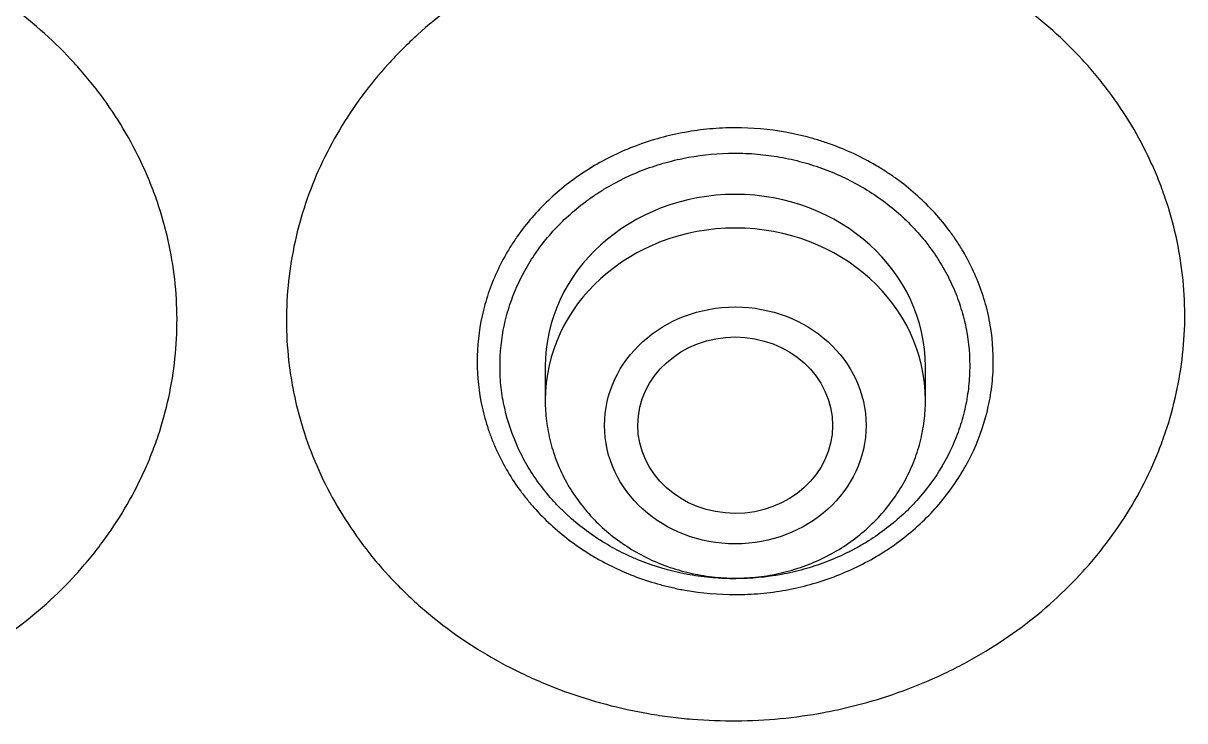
# Model space of a CAD drawing. Header units: millimetres. Extents: x 169 to 4368, y -1049 to 1924.
# Drawn here: x 458.834 to 460.086, y 1180.671 to 1181.424 of the extents above; entities that cross this region are included whole.
import ezdxf

# ---------------------------------------------------------------- set-up
doc = ezdxf.new("R2010")
doc.units = ezdxf.units.MM

msp = doc.modelspace()

# ---------------------------------------------------------------- linework, layer by layer
for p, q in [((459.3965, 1181.0535), (459.3965, 1181.0172)), ((459.8065, 1181.0172), (459.8065, 1181.0535))]:
    msp.add_line(p, q)
for centre in [(459.6015, 1181.0535), (459.6015, 1181.0172)]:
    msp.add_ellipse(centre, major_axis=(-0.205, 0), ratio=0.906308, start_param=3.141593, end_param=6.283185)
for centre, major_axis, ratio in [((459.6015, 1180.9901), (-0.141, 0), 0.906308), ((459.6014, 1180.9903), (-0.105, 0.0002), 0.90652)]:
    msp.add_ellipse(centre, major_axis=major_axis, ratio=ratio)
for points, knots in [([(458.9995, 1181.1049), (458.9996, 1181.0762), (458.9966, 1181.048), (458.9875, 1181.0063), (458.9837, 1180.9926), (458.9769, 1180.9721), (458.9744, 1180.9653), (458.9691, 1180.9518), (458.9662, 1180.9451), (458.9511, 1180.9123), (458.9363, 1180.8873), (458.9144, 1180.8578), (458.9099, 1180.852), (458.9005, 1180.8406), (458.8956, 1180.8349), (458.8804, 1180.8183), (458.8698, 1180.8078), (458.8364, 1180.7778), (458.812, 1180.7599), (458.779, 1180.7401), (458.7722, 1180.7363), (458.7586, 1180.729), (458.7517, 1180.7255), (458.7307, 1180.7155), (458.7022, 1180.7035), (458.6725, 1180.694), (458.6498, 1180.6879), (458.6421, 1180.686), (458.6267, 1180.6825), (458.6189, 1180.681), (458.5798, 1180.6741), (458.5484, 1180.6714), (458.501, 1180.6715), (458.4852, 1180.6723), (458.4614, 1180.6744), (458.4534, 1180.6753), (458.4377, 1180.6775), (458.4299, 1180.6787), (458.391, 1180.6857), (458.3608, 1180.694), (458.3241, 1180.7077), (458.3168, 1180.7106), (458.3024, 1180.7168), (458.2952, 1180.72), (458.2742, 1180.7302), (458.2606, 1180.7375), (458.2211, 1180.7612), (458.1966, 1180.7792), (458.1682, 1180.8046), (458.1627, 1180.8098), (458.152, 1180.8204), (458.1468, 1180.8258), (458.1317, 1180.8423), (458.1128, 1180.8651), (458.0965, 1180.8895), (458.0814, 1180.9147), (458.0745, 1180.9277), (458.0561, 1180.9673), (458.0468, 1180.9944), (458.039, 1181.0292), (458.0376, 1181.0362), (458.0352, 1181.0503), (458.0342, 1181.0575), (458.0317, 1181.0789), (458.0301, 1181.1075), (458.0315, 1181.136), (458.0338, 1181.1574), (458.0348, 1181.1646), (458.0371, 1181.1787), (458.0384, 1181.1857), (458.0461, 1181.2205), (458.0551, 1181.2476), (458.0733, 1181.287), (458.0801, 1181.3001), (458.095, 1181.3252), (458.1112, 1181.3495), (458.13, 1181.3722), (458.145, 1181.3886), (458.1501, 1181.394), (458.1608, 1181.4045), (458.1663, 1181.4097), (458.1945, 1181.435), (458.2189, 1181.4529), (458.2582, 1181.4764), (458.2717, 1181.4836), (458.2927, 1181.4937), (458.2999, 1181.4969), (458.3143, 1181.503), (458.3216, 1181.5058), (458.3582, 1181.5193), (458.3883, 1181.5274), (458.4271, 1181.5343), (458.435, 1181.5355), (458.4507, 1181.5375), (458.4586, 1181.5384), (458.4824, 1181.5404), (458.4983, 1181.541), (458.5456, 1181.5409), (458.5771, 1181.538), (458.6162, 1181.5309), (458.624, 1181.5293), (458.6395, 1181.5258), (458.6471, 1181.5239), (458.6699, 1181.5176), (458.6996, 1181.508), (458.7282, 1181.4958), (458.7492, 1181.4857), (458.7561, 1181.4821), (458.7698, 1181.4747), (458.7766, 1181.4709), (458.8098, 1181.4509), (458.8342, 1181.4329), (458.8678, 1181.4027), (458.8785, 1181.3921), (458.8937, 1181.3755), (458.8987, 1181.3698), (458.9082, 1181.3583), (458.9128, 1181.3525), (458.9348, 1181.3229), (458.9498, 1181.2979), (458.9651, 1181.2649), (458.968, 1181.2583), (458.9734, 1181.2447), (458.976, 1181.2379), (458.983, 1181.2174), (458.9868, 1181.2036), (458.9962, 1181.1619), (458.9994, 1181.1337), (458.9995, 1181.1049)], [0, 0, 0, 0, 0.03125, 0.03125, 0.046875, 0.046875, 0.054687, 0.054687, 0.0625, 0.0625, 0.09375, 0.09375, 0.101562, 0.101562, 0.109375, 0.109375, 0.125, 0.125, 0.15625, 0.15625, 0.164062, 0.164062, 0.171875, 0.171875, 0.1875, 0.203125, 0.203125, 0.210937, 0.210937, 0.21875, 0.21875, 0.25, 0.25, 0.265625, 0.265625, 0.273437, 0.273437, 0.28125, 0.28125, 0.3125, 0.3125, 0.320312, 0.320312, 0.328125, 0.328125, 0.34375, 0.34375, 0.375, 0.375, 0.382812, 0.382812, 0.390625, 0.390625, 0.40625, 0.421875, 0.421875, 0.4375, 0.4375, 0.46875, 0.46875, 0.476562, 0.476562, 0.484375, 0.484375, 0.5, 0.515625, 0.515625, 0.523437, 0.523437, 0.53125, 0.53125, 0.5625, 0.5625, 0.578125, 0.578125, 0.59375, 0.609375, 0.609375, 0.617187, 0.617187, 0.625, 0.625, 0.65625, 0.65625, 0.671875, 0.671875, 0.679687, 0.679687, 0.6875, 0.6875, 0.71875, 0.71875, 0.726562, 0.726562, 0.734375, 0.734375, 0.75, 0.75, 0.78125, 0.78125, 0.789062, 0.789062, 0.796875, 0.796875, 0.8125, 0.828125, 0.828125, 0.835937, 0.835937, 0.84375, 0.84375, 0.875, 0.875, 0.890625, 0.890625, 0.898437, 0.898437, 0.90625, 0.90625, 0.9375, 0.9375, 0.945312, 0.945312, 0.953125, 0.953125, 0.96875, 0.96875, 1, 1, 1, 1]), ([(460.0862, 1181.1094), (460.0862, 1181.0806), (460.0831, 1181.0524), (460.0739, 1181.0106), (460.0701, 1180.9968), (460.0632, 1180.9763), (460.0607, 1180.9695), (460.0554, 1180.9559), (460.0525, 1180.9492), (460.0374, 1180.9162), (460.0225, 1180.8912), (460.0006, 1180.8615), (459.9961, 1180.8557), (459.9866, 1180.8441), (459.9817, 1180.8384), (459.9665, 1180.8217), (459.9559, 1180.8111), (459.9224, 1180.7808), (459.8981, 1180.7627), (459.865, 1180.7426), (459.8582, 1180.7387), (459.8446, 1180.7313), (459.8377, 1180.7277), (459.8167, 1180.7175), (459.7882, 1180.7052), (459.7585, 1180.6955), (459.7358, 1180.6891), (459.7281, 1180.6872), (459.7127, 1180.6836), (459.7048, 1180.6819), (459.6658, 1180.6747), (459.6344, 1180.6717), (459.587, 1180.6714), (459.5712, 1180.672), (459.5473, 1180.6739), (459.5394, 1180.6747), (459.5236, 1180.6767), (459.5158, 1180.6779), (459.477, 1180.6846), (459.4468, 1180.6926), (459.4101, 1180.7059), (459.4028, 1180.7088), (459.3884, 1180.7148), (459.3812, 1180.718), (459.3602, 1180.7279), (459.3466, 1180.7351), (459.3072, 1180.7585), (459.2826, 1180.7763), (459.2543, 1180.8014), (459.2488, 1180.8066), (459.2381, 1180.8171), (459.2329, 1180.8224), (459.2178, 1180.8388), (459.199, 1180.8614), (459.1827, 1180.8856), (459.1676, 1180.9107), (459.1607, 1180.9237), (459.1424, 1180.9631), (459.1332, 1180.9901), (459.1254, 1181.0249), (459.124, 1181.0319), (459.1217, 1181.046), (459.1207, 1181.0531), (459.1183, 1181.0745), (459.1167, 1181.1031), (459.1182, 1181.1316), (459.1213, 1181.1602), (459.1237, 1181.1744), (459.1329, 1181.2162), (459.142, 1181.2434), (459.1602, 1181.283), (459.1671, 1181.2961), (459.182, 1181.3213), (459.1983, 1181.3457), (459.2171, 1181.3686), (459.2321, 1181.3852), (459.2373, 1181.3906), (459.2479, 1181.4012), (459.2534, 1181.4065), (459.2816, 1181.432), (459.3061, 1181.4501), (459.3454, 1181.474), (459.359, 1181.4813), (459.38, 1181.4916), (459.3871, 1181.4949), (459.4016, 1181.5011), (459.4088, 1181.504), (459.4454, 1181.5178), (459.4756, 1181.5262), (459.5144, 1181.5334), (459.5222, 1181.5347), (459.538, 1181.5369), (459.5459, 1181.5378), (459.5697, 1181.5401), (459.5856, 1181.5409), (459.6329, 1181.5412), (459.6644, 1181.5386), (459.7035, 1181.5319), (459.7113, 1181.5304), (459.7267, 1181.527), (459.7344, 1181.5251), (459.7571, 1181.5191), (459.7869, 1181.5097), (459.8155, 1181.4978), (459.8365, 1181.4879), (459.8434, 1181.4844), (459.8571, 1181.4771), (459.8638, 1181.4733), (459.897, 1181.4537), (459.9214, 1181.4358), (459.955, 1181.406), (459.9656, 1181.3955), (459.9809, 1181.379), (459.9858, 1181.3733), (459.9953, 1181.3619), (459.9999, 1181.3561), (460.0219, 1181.3267), (460.0368, 1181.3019), (460.052, 1181.269), (460.0549, 1181.2624), (460.0603, 1181.2489), (460.0628, 1181.2421), (460.0698, 1181.2217), (460.0736, 1181.2079), (460.0829, 1181.1663), (460.0861, 1181.1381), (460.0862, 1181.1094)], [0, 0, 0, 0, 0.03125, 0.03125, 0.046875, 0.046875, 0.054687, 0.054687, 0.0625, 0.0625, 0.09375, 0.09375, 0.101562, 0.101562, 0.109375, 0.109375, 0.125, 0.125, 0.15625, 0.15625, 0.164062, 0.164062, 0.171875, 0.171875, 0.1875, 0.203125, 0.203125, 0.210937, 0.210937, 0.21875, 0.21875, 0.25, 0.25, 0.265625, 0.265625, 0.273438, 0.273438, 0.28125, 0.28125, 0.3125, 0.3125, 0.320313, 0.320313, 0.328125, 0.328125, 0.34375, 0.34375, 0.375, 0.375, 0.382813, 0.382813, 0.390625, 0.390625, 0.40625, 0.421875, 0.421875, 0.4375, 0.4375, 0.46875, 0.46875, 0.476563, 0.476563, 0.484375, 0.484375, 0.5, 0.515625, 0.515625, 0.53125, 0.53125, 0.5625, 0.5625, 0.578125, 0.578125, 0.59375, 0.609375, 0.609375, 0.617188, 0.617188, 0.625, 0.625, 0.65625, 0.65625, 0.671875, 0.671875, 0.679688, 0.679688, 0.6875, 0.6875, 0.71875, 0.71875, 0.726563, 0.726563, 0.734375, 0.734375, 0.75, 0.75, 0.78125, 0.78125, 0.789063, 0.789063, 0.796875, 0.796875, 0.8125, 0.828125, 0.828125, 0.835938, 0.835938, 0.84375, 0.84375, 0.875, 0.875, 0.890625, 0.890625, 0.898438, 0.898438, 0.90625, 0.90625, 0.9375, 0.9375, 0.945313, 0.945313, 0.953125, 0.953125, 0.96875, 0.96875, 1, 1, 1, 1]), ([(459.3231, 1181.0589), (459.3231, 1181.0755), (459.3249, 1181.092), (459.3294, 1181.1123), (459.3304, 1181.1164), (459.3326, 1181.1244), (459.3338, 1181.1284), (459.3378, 1181.1402), (459.3439, 1181.1557), (459.3517, 1181.1705), (459.3581, 1181.1814), (459.3604, 1181.185), (459.3651, 1181.1922), (459.3676, 1181.1957), (459.3803, 1181.2129), (459.3918, 1181.2256), (459.4111, 1181.243), (459.4178, 1181.2486), (459.432, 1181.2591), (459.4394, 1181.264), (459.4621, 1181.2778), (459.478, 1181.2855), (459.5033, 1181.295), (459.512, 1181.2978), (459.5295, 1181.3026), (459.5471, 1181.3066), (459.565, 1181.3091), (459.5831, 1181.3107), (459.5923, 1181.3111), (459.6198, 1181.3111), (459.6379, 1181.3095), (459.6646, 1181.3048), (459.6734, 1181.3028), (459.6865, 1181.2992), (459.6909, 1181.2979), (459.6995, 1181.2951), (459.7038, 1181.2936), (459.7248, 1181.2857), (459.7408, 1181.278), (459.7597, 1181.2666), (459.7635, 1181.2642), (459.7708, 1181.2593), (459.7744, 1181.2568), (459.7851, 1181.2489), (459.7918, 1181.2433), (459.8111, 1181.226), (459.8226, 1181.2133), (459.8353, 1181.1961), (459.8378, 1181.1926), (459.8425, 1181.1855), (459.8447, 1181.1819), (459.8512, 1181.171), (459.8589, 1181.1561), (459.865, 1181.1407), (459.869, 1181.1289), (459.8702, 1181.1249), (459.8725, 1181.1169), (459.8735, 1181.1128), (459.8779, 1181.0925), (459.8797, 1181.0762), (459.8797, 1181.0515), (459.8793, 1181.0433), (459.8779, 1181.0309), (459.8774, 1181.0268), (459.876, 1181.0186), (459.8752, 1181.0145), (459.8708, 1180.9944), (459.8655, 1180.9787), (459.8551, 1180.9558), (459.8511, 1180.9482), (459.8425, 1180.9337), (459.8379, 1180.9266), (459.8228, 1180.9061), (459.8113, 1180.8934), (459.7853, 1180.8698), (459.7712, 1180.8594), (459.7486, 1180.8457), (459.7408, 1180.8415), (459.7247, 1180.8337), (459.7164, 1180.8301), (459.6911, 1180.8206), (459.6738, 1180.8158), (459.6515, 1180.8117), (459.647, 1180.811), (459.6379, 1180.8098), (459.6334, 1180.8093), (459.6197, 1180.808), (459.6106, 1180.8076), (459.5834, 1180.8076), (459.5653, 1180.8092), (459.5429, 1180.8131), (459.5384, 1180.8141), (459.5295, 1180.8161), (459.5251, 1180.8172), (459.512, 1180.8207), (459.4949, 1180.8262), (459.4785, 1180.8332), (459.4665, 1180.839), (459.4625, 1180.841), (459.4546, 1180.8453), (459.4507, 1180.8475), (459.4317, 1180.859), (459.4177, 1180.8694), (459.3984, 1180.8868), (459.3923, 1180.8929), (459.3835, 1180.9024), (459.3807, 1180.9057), (459.3753, 1180.9124), (459.3726, 1180.9157), (459.36, 1180.9328), (459.3514, 1180.9473), (459.3427, 1180.9663), (459.341, 1180.9702), (459.3379, 1180.978), (459.3365, 1180.9819), (459.3325, 1180.9938), (459.3303, 1181.0018), (459.325, 1181.0259), (459.3231, 1181.0423), (459.3231, 1181.0589)], [0, 0, 0, 0, 0.03125, 0.03125, 0.039063, 0.039063, 0.046875, 0.046875, 0.0625, 0.078125, 0.078125, 0.085938, 0.085938, 0.09375, 0.09375, 0.125, 0.125, 0.140625, 0.140625, 0.15625, 0.15625, 0.1875, 0.1875, 0.203125, 0.203125, 0.21875, 0.234375, 0.234375, 0.25, 0.25, 0.28125, 0.28125, 0.296875, 0.296875, 0.304688, 0.304688, 0.3125, 0.3125, 0.34375, 0.34375, 0.351563, 0.351563, 0.359375, 0.359375, 0.375, 0.375, 0.40625, 0.40625, 0.414063, 0.414063, 0.421875, 0.421875, 0.4375, 0.453125, 0.453125, 0.460938, 0.460938, 0.46875, 0.46875, 0.5, 0.5, 0.515625, 0.515625, 0.523438, 0.523438, 0.53125, 0.53125, 0.5625, 0.5625, 0.578125, 0.578125, 0.59375, 0.59375, 0.625, 0.625, 0.65625, 0.65625, 0.671875, 0.671875, 0.6875, 0.6875, 0.71875, 0.71875, 0.726563, 0.726563, 0.734375, 0.734375, 0.75, 0.75, 0.78125, 0.78125, 0.789063, 0.789063, 0.796875, 0.796875, 0.8125, 0.828125, 0.828125, 0.835938, 0.835938, 0.84375, 0.84375, 0.875, 0.875, 0.890625, 0.890625, 0.898438, 0.898438, 0.90625, 0.90625, 0.9375, 0.9375, 0.945313, 0.945313, 0.953125, 0.953125, 0.96875, 0.96875, 1, 1, 1, 1]), ([(459.3478, 1181.0535), (459.3478, 1181.0459), (459.3482, 1181.0384), (459.3499, 1181.0233), (459.3512, 1181.0159), (459.3561, 1180.9938), (459.361, 1180.9796), (459.3706, 1180.9587), (459.3742, 1180.9518), (459.3821, 1180.9386), (459.3907, 1180.9258), (459.4005, 1180.9138), (459.4085, 1180.9052), (459.4112, 1180.9023), (459.4168, 1180.8968), (459.4197, 1180.894), (459.4345, 1180.8807), (459.4473, 1180.8713), (459.4679, 1180.8589), (459.475, 1180.855), (459.4861, 1180.8497), (459.4898, 1180.848), (459.4974, 1180.8448), (459.5012, 1180.8433), (459.5203, 1180.8362), (459.5361, 1180.8319), (459.5565, 1180.8283), (459.5606, 1180.8277), (459.5688, 1180.8266), (459.573, 1180.8261), (459.5854, 1180.8251), (459.5937, 1180.8247), (459.6184, 1180.8248), (459.6349, 1180.8263), (459.6553, 1180.8301), (459.6594, 1180.8309), (459.6674, 1180.8328), (459.6714, 1180.8338), (459.6833, 1180.8371), (459.6988, 1180.8422), (459.7137, 1180.8486), (459.7247, 1180.854), (459.7283, 1180.8558), (459.7354, 1180.8597), (459.739, 1180.8618), (459.7562, 1180.8723), (459.7689, 1180.8818), (459.7864, 1180.8977), (459.792, 1180.9033), (459.8025, 1180.9151), (459.8075, 1180.9211), (459.8212, 1180.9399), (459.8289, 1180.9531), (459.8384, 1180.9739), (459.8412, 1180.9811), (459.846, 1180.9955), (459.8499, 1181.0101), (459.8523, 1181.0249), (459.8539, 1181.0398), (459.8543, 1181.0473), (459.8542, 1181.07), (459.8526, 1181.085), (459.8476, 1181.1073), (459.8455, 1181.1146), (459.8407, 1181.1289), (459.835, 1181.143), (459.8279, 1181.1565), (459.82, 1181.1698), (459.8157, 1181.1763), (459.8018, 1181.195), (459.7913, 1181.2065), (459.7737, 1181.2224), (459.7675, 1181.2274), (459.7545, 1181.237), (459.7479, 1181.2414), (459.7272, 1181.2538), (459.7126, 1181.2609), (459.6896, 1181.2694), (459.6817, 1181.272), (459.6658, 1181.2763), (459.6497, 1181.2799), (459.6334, 1181.282), (459.621, 1181.2831), (459.6169, 1181.2834), (459.6086, 1181.2837), (459.6044, 1181.2838), (459.5836, 1181.2837), (459.5671, 1181.2822), (459.5429, 1181.2778), (459.5348, 1181.2759), (459.5229, 1181.2726), (459.5189, 1181.2714), (459.5111, 1181.2689), (459.5072, 1181.2675), (459.4881, 1181.2603), (459.4736, 1181.2532), (459.4564, 1181.2427), (459.453, 1181.2405), (459.4463, 1181.236), (459.443, 1181.2337), (459.4334, 1181.2265), (459.4273, 1181.2214), (459.4098, 1181.2055), (459.3994, 1181.1939), (459.3878, 1181.1782), (459.3856, 1181.175), (459.3813, 1181.1685), (459.3793, 1181.1652), (459.3735, 1181.1553), (459.3665, 1181.1418), (459.3609, 1181.1277), (459.3561, 1181.1133), (459.3541, 1181.1059), (459.3493, 1181.0837), (459.3477, 1181.0687), (459.3478, 1181.0535)], [0, 0, 0, 0, 0.015625, 0.015625, 0.03125, 0.03125, 0.0625, 0.0625, 0.078125, 0.078125, 0.09375, 0.109375, 0.109375, 0.117187, 0.117187, 0.125, 0.125, 0.15625, 0.15625, 0.171875, 0.171875, 0.179687, 0.179687, 0.1875, 0.1875, 0.21875, 0.21875, 0.226562, 0.226562, 0.234375, 0.234375, 0.25, 0.25, 0.28125, 0.28125, 0.289062, 0.289062, 0.296875, 0.296875, 0.3125, 0.328125, 0.328125, 0.335937, 0.335937, 0.34375, 0.34375, 0.375, 0.375, 0.390625, 0.390625, 0.40625, 0.40625, 0.4375, 0.4375, 0.453125, 0.453125, 0.46875, 0.484375, 0.484375, 0.5, 0.5, 0.53125, 0.53125, 0.546875, 0.546875, 0.5625, 0.578125, 0.578125, 0.59375, 0.59375, 0.625, 0.625, 0.640625, 0.640625, 0.65625, 0.65625, 0.6875, 0.6875, 0.703125, 0.703125, 0.71875, 0.734375, 0.734375, 0.742188, 0.742188, 0.75, 0.75, 0.78125, 0.78125, 0.796875, 0.796875, 0.804688, 0.804688, 0.8125, 0.8125, 0.84375, 0.84375, 0.851563, 0.851563, 0.859375, 0.859375, 0.875, 0.875, 0.90625, 0.90625, 0.914063, 0.914063, 0.921875, 0.921875, 0.9375, 0.953125, 0.953125, 0.96875, 0.96875, 1, 1, 1, 1]), ([(459.3965, 1181.0172), (459.3965, 1181.009), (459.3975, 1180.995), (459.4018, 1180.9717), (459.409, 1180.9499), (459.4191, 1180.9284), (459.4319, 1180.9086), (459.4471, 1180.8902), (459.4646, 1180.8737), (459.4842, 1180.8593), (459.5055, 1180.8471), (459.5282, 1180.8375), (459.552, 1180.8306), (459.5766, 1180.8263), (459.6015, 1180.8249), (459.6264, 1180.8263), (459.6509, 1180.8305), (459.6748, 1180.8375), (459.6975, 1180.8471), (459.7188, 1180.8592), (459.7384, 1180.8737), (459.7559, 1180.8902), (459.7712, 1180.9087), (459.7839, 1180.9285), (459.794, 1180.95), (459.8013, 1180.9718), (459.8056, 1180.9951), (459.8065, 1181.009), (459.8065, 1181.0172)], [0, 0, 0, 0, 0.036694, 0.07465, 0.112689, 0.150846, 0.189146, 0.227598, 0.266201, 0.304942, 0.3438, 0.382753, 0.421774, 0.460843, 0.499936, 0.539034, 0.578117, 0.617162, 0.656147, 0.695046, 0.733834, 0.772489, 0.810994, 0.849343, 0.887544, 0.925617, 0.963594, 1, 1, 1, 1])]:
    msp.add_open_spline(points, degree=3, knots=knots)

doc.saveas('drawing.dxf')
